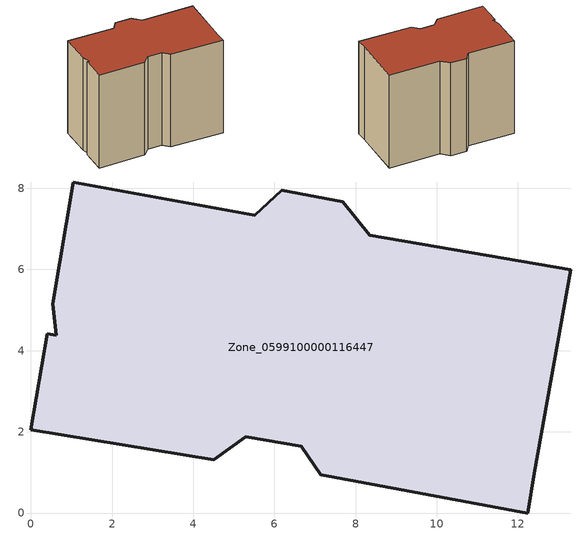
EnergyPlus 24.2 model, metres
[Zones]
Zone_0599100000116447
 floor ground (C_G): 0.41,4.42 0.63,4.38 0.53,5.16 1.04,8.16 5.52,7.34 6.18,7.96 7.69,7.67 8.35,6.85 13.3,6 12.4,0.98 12.24,0 7.14,0.95 6.66,1.65 5.29,1.88 4.51,1.32 0,2.05 z0
 wall outside (C_F): 0.53,5.16 0.63,4.38 0.41,4.42 0,2.05 4.51,1.32 5.29,1.88 6.66,1.65 7.14,0.95 12.24,0 12.4,0.98 13.3,6 8.35,6.85 7.69,7.67 6.18,7.96 5.52,7.34 1.04,8.16 0.53,5.16 z0:9.98
 roof outside (C_R): 0.63,4.38 0.41,4.42 0,2.05 4.51,1.32 5.29,1.88 6.66,1.65 7.14,0.95 12.24,0 12.4,0.98 13.3,6 8.35,6.85 7.69,7.67 6.18,7.96 5.52,7.34 1.04,8.16 0.53,5.16 z9.98
[BUILDING]
Pand.0599100000116447: North Axis=0; Terrain=City; Loads Convergence Tolerance Value=0.04; Temperature Convergence Tolerance Value=0.4; Solar Distribution=FullExterior; Maximum Number of Warmup Days=25; Minimum Number of Warmup Days=1
[Site:Location]
Rotterdam.The.Hague.AP_ZH_NLD Design_Conditions: Latitude=51.96; Longitude=4.45; Time Zone=1; Elevation=-4.5
[SITE:GROUNDTEMPERATURE:BUILDINGSURFACE]
18, 18, 18, 18, 18, 18, 18, 18, 18, 18, 18, 18
[MATERIAL] Thermal Absorptance=0.9; Solar Absorptance=0.7; Visible Absorptance=0.7
Name | Roughness | Thickness | Conductivity | Density | Specific Heat
G.TI.1946 | MediumSmooth | 0.15 | 1 | 540 | 1210
F.TI.1946 | Rough | 0.3 | 0.857143 | 1920 | 840
R.TI.1946 | MediumRough | 0.2 | 0.1 | 1500 | 1000
[CONSTRUCTION]
C_G: G.TI.1946
C_F: F.TI.1946
C_R: R.TI.1946
[ZONE]
Zone_0599100000116447: Type=1; Multiplier=1; Ceiling Height=Autocalculate; Volume=Autocalculate; Floor Area=autocalculate; Part of Total Floor Area=Yes
[ZONEINFILTRATION:DESIGNFLOWRATE]
Infil_Zone_0599100000116447: Zone or ZoneList or Space or SpaceList=Zone_0599100000116447; Schedule=AlwaysOn; Design Flow Rate Calculation Method=Flow/Area; Flow Rate per Floor Area=0.003; Constant Term Coefficient=1; Temperature Term Coefficient=0; Velocity Term Coefficient=0; Velocity Squared Term Coefficient=0
[HVACTEMPLATE:ZONE:IDEALLOADSAIRSYSTEM]
Zone_0599100000116447: Maximum Heating Supply Air Temperature=50; Minimum Cooling Supply Air Temperature=13; Maximum Heating Supply Air Humidity Ratio=0.0156; Minimum Cooling Supply Air Humidity Ratio=0.0077; Heating Limit=NoLimit; Cooling Limit=NoLimit; Dehumidification Control Type=ConstantSensibleHeatRatio; Cooling Sensible Heat Ratio=0.7; Dehumidification Setpoint=60; Humidification Control Type=None; Humidification Setpoint=30; Outdoor Air Method=None; Outdoor Air Flow Rate per Person=0.00944; Outdoor Air Flow Rate per Zone Floor Area=0; Outdoor Air Flow Rate per Zone=0; Demand Controlled Ventilation Type=None; Outdoor Air Economizer Type=NoEconomizer; Heat Recovery Type=None; Sensible Heat Recovery Effectiveness=0.7; Latent Heat Recovery Effectiveness=0.65
[ZONECONTROL:THERMOSTAT]
ThermostatControl_Zone_0599100000116447: Zone or ZoneList=Zone_0599100000116447; Control Type Schedule=DualSetpointControlType; Control 1=Thermostat_Zone_0599100000116447; Temperature Difference Between Cutout And Setpoint=0
[THERMOSTATSETPOINT:DUALSETPOINT]
Thermostat_Zone_0599100000116447: Heating Setpoint Temperature Schedule=HeatingSetpoint_Zone_0599100000116447; Cooling Setpoint Temperature Schedule=CoolingSetpoint_Zone_0599100000116447
[SCHEDULE:COMPACT]
HeatingSetpoint_Zone_0599100000116447: Through: 12/31, For: AllDays, Until: 24:00, 21
CoolingSetpoint_Zone_0599100000116447: Through: 12/31, For: AllDays, Until: 24:00, 24
DualSetpointControlType: Through: 12/31, For: AllDays, Until: 24:00, 4
AlwaysOn: Through: 12/31, For: AllDays, Until: 24:00, 1
